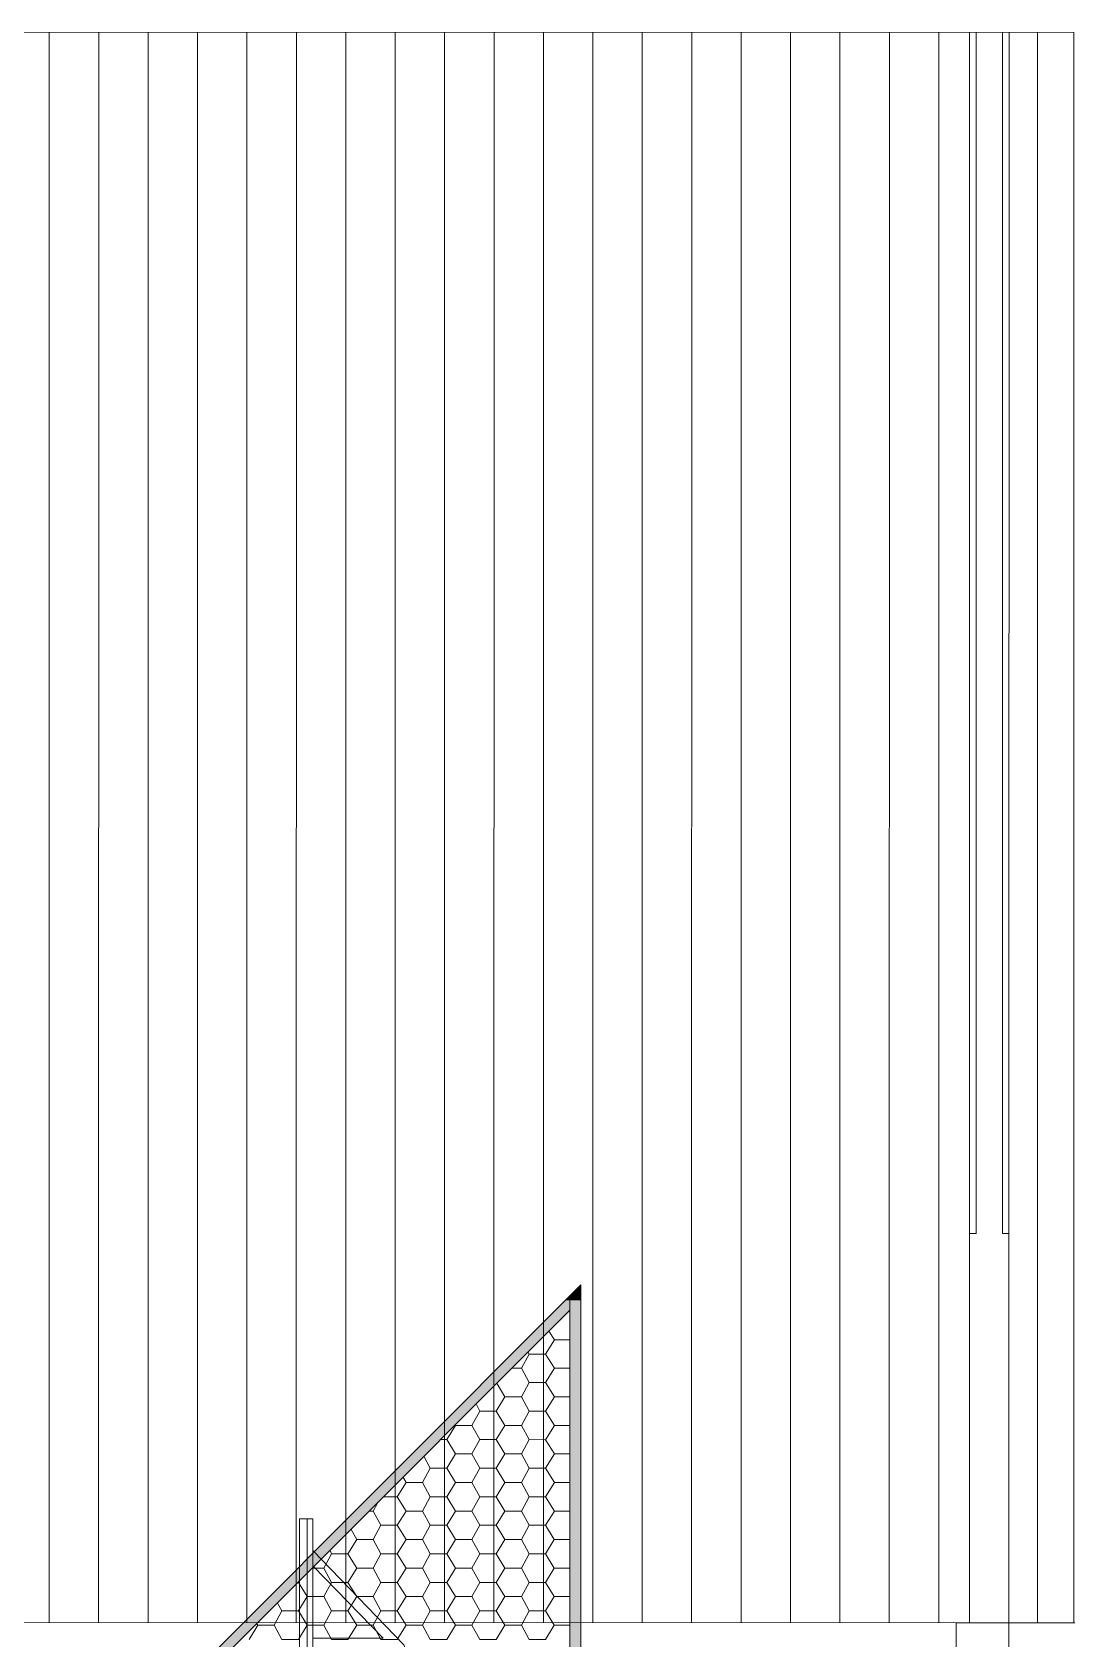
# Model space of a CAD drawing. Extents: x 3377 to 3790, y 1673 to 1846.
# Drawn here: x 3537.31 to 3541.33, y 1765.23 to 1771.43 of the extents above; entities that cross this region are included whole.
import ezdxf

# ---------------------------------------------------------------- set-up
doc = ezdxf.new("R2010")
doc.units = 0
doc.header["$LTSCALE"] = 2
for name, color, linetype, true_color in [('PDF7_0', 7, 'Continuous', 0xc6c6c6), ('PDF7_04-DETALHE', 7, 'Continuous', 0xc6c6c6), ('PDF7_13-CORTE', 7, 'Continuous', 0xe3e3e3), ('PDF7_19-COBERTA', 7, 'Continuous', 0xb8b8b8)]:
    doc.layers.add(name, color=color, linetype=linetype, true_color=true_color)
for name, color, linetype in [('PDF7_08-COTAS', 7, 'Continuous'), ('PDF7_15-CONT. FACHADA', 7, 'Continuous'), ('PDF7_cor 1', 7, 'Continuous')]:
    doc.layers.add(name, color=color, linetype=linetype)

msp = doc.modelspace()

# ---------------------------------------------------------------- linework, layer by layer
at = {"layer": 'PDF7_0', "color": 7, "lineweight": 0}
for points in [[(3539.3861, 1766.5554), (3539.4285, 1766.5977), (3539.4282, 1762.3958), (3539.3859, 1762.3958)], [(3539.3861, 1766.5554), (3539.3861, 1766.5004), (3537.3845, 1764.4948), (3537.3295, 1764.4948)]]:
    msp.add_lwpolyline(points, close=True, dxfattribs=at)
at = {"layer": 'PDF7_0', "lineweight": 0}
for points in [[(3539.3819, 1766.4961), (3539.3861, 1766.4961)], [(3539.3057, 1766.42), (3539.3269, 1766.3861), (3539.3861, 1766.3861)], [(3539.2253, 1766.3396), (3539.2296, 1766.3311), (3539.293, 1766.3311), (3539.3269, 1766.3861)], [(3539.1999, 1766.2761), (3539.2296, 1766.3311)], [(3539.293, 1766.3311), (3539.3269, 1766.2761), (3539.3861, 1766.2761)], [(3539.1661, 1766.2761), (3539.1999, 1766.2761), (3539.2296, 1766.2211), (3539.293, 1766.2211), (3539.3269, 1766.2761)], [(3539.0264, 1766.1365), (3539.0391, 1766.1111), (3539.1026, 1766.1111), (3539.1365, 1766.1661)], [(3539.1068, 1766.2169), (3539.1365, 1766.1661), (3539.1999, 1766.1661), (3539.2296, 1766.2211)], [(3539.1999, 1766.1661), (3539.2296, 1766.1111), (3539.293, 1766.1111), (3539.3269, 1766.1661)], [(3539.293, 1766.2211), (3539.3269, 1766.1661), (3539.3861, 1766.1661)], [(3539.0095, 1766.0561), (3539.0391, 1766.1111)], [(3539.1026, 1766.1111), (3539.1365, 1766.0561), (3539.1999, 1766.0561), (3539.2296, 1766.1111)], [(3539.293, 1766.1111), (3539.3269, 1766.0561), (3539.3861, 1766.056)], [(3538.9122, 1766.0011), (3538.946, 1766.0561), (3539.0095, 1766.0561), (3539.0391, 1766.0011), (3539.1026, 1766.0011), (3539.1365, 1766.0561)], [(3538.946, 1766.0561), (3538.946, 1766.0561)], [(3539.1999, 1766.0561), (3539.2295, 1766.0011), (3539.293, 1766.001), (3539.3269, 1766.0561)], [(3538.891, 1766.0011), (3538.9122, 1766.0011), (3538.946, 1765.9461), (3539.0095, 1765.9461), (3539.0391, 1766.0011)], [(3539.1026, 1766.0011), (3539.1364, 1765.946), (3539.1999, 1765.946), (3539.2295, 1766.0011)], [(3539.293, 1766.001), (3539.3269, 1765.946), (3539.3861, 1765.946)], [(3538.8233, 1765.9376), (3538.8487, 1765.8911), (3538.9122, 1765.8911), (3538.946, 1765.9461)], [(3539.0095, 1765.9461), (3539.0391, 1765.891), (3539.1026, 1765.891), (3539.1364, 1765.946)], [(3539.1999, 1765.946), (3539.2295, 1765.891), (3539.293, 1765.891), (3539.3269, 1765.946)], [(3538.7429, 1765.8572), (3538.7556, 1765.8361), (3538.8191, 1765.8361), (3538.8487, 1765.8911)], [(3538.9122, 1765.8911), (3538.946, 1765.836), (3539.0095, 1765.836), (3539.0391, 1765.891)], [(3539.1026, 1765.891), (3539.1364, 1765.836), (3539.1999, 1765.836), (3539.2295, 1765.891)], [(3539.293, 1765.891), (3539.3269, 1765.836), (3539.3861, 1765.836)], [(3538.7218, 1765.781), (3538.7556, 1765.8361)], [(3538.8191, 1765.8361), (3538.8487, 1765.781), (3538.9122, 1765.781), (3538.946, 1765.836)], [(3539.0095, 1765.836), (3539.0391, 1765.781), (3539.1026, 1765.781), (3539.1364, 1765.836)], [(3539.1999, 1765.836), (3539.2295, 1765.781), (3539.293, 1765.781), (3539.3269, 1765.836)], [(3538.6287, 1765.726), (3538.6456, 1765.7557)], [(3538.671, 1765.7811), (3538.7218, 1765.781), (3538.7556, 1765.726), (3538.8191, 1765.726), (3538.8487, 1765.781)], [(3538.9122, 1765.781), (3538.946, 1765.726), (3539.0095, 1765.726), (3539.0391, 1765.781)], [(3539.1026, 1765.781), (3539.1364, 1765.726), (3539.1999, 1765.726), (3539.2295, 1765.781)], [(3539.293, 1765.781), (3539.3269, 1765.726), (3539.3861, 1765.726)], [(3538.544, 1765.6541), (3538.5652, 1765.616), (3538.6286, 1765.616), (3538.6583, 1765.671)], [(3538.616, 1765.726), (3538.6287, 1765.726), (3538.6583, 1765.671), (3538.7217, 1765.671), (3538.7556, 1765.726)], [(3538.7217, 1765.671), (3538.7556, 1765.616), (3538.8191, 1765.616), (3538.8487, 1765.671)], [(3538.8191, 1765.726), (3538.8487, 1765.671), (3538.9122, 1765.671), (3538.946, 1765.726)], [(3538.9122, 1765.671), (3538.946, 1765.616), (3539.0095, 1765.616), (3539.0391, 1765.671)], [(3539.0095, 1765.726), (3539.0391, 1765.671), (3539.1026, 1765.671), (3539.1364, 1765.726)], [(3539.1026, 1765.671), (3539.1364, 1765.616), (3539.1999, 1765.616), (3539.2295, 1765.671)], [(3539.1999, 1765.726), (3539.2295, 1765.671), (3539.293, 1765.671), (3539.3269, 1765.726)], [(3539.293, 1765.671), (3539.3268, 1765.616), (3539.3861, 1765.616)], [(3538.4636, 1765.5737), (3538.4678, 1765.561), (3538.5313, 1765.561), (3538.5652, 1765.616)], [(3538.6286, 1765.616), (3538.6583, 1765.561), (3538.7217, 1765.561), (3538.7556, 1765.616)], [(3538.8191, 1765.616), (3538.8487, 1765.561), (3538.9122, 1765.561), (3538.946, 1765.616)], [(3539.0095, 1765.616), (3539.0391, 1765.561), (3539.1026, 1765.561), (3539.1364, 1765.616)], [(3539.1999, 1765.616), (3539.2295, 1765.561), (3539.293, 1765.561), (3539.3268, 1765.616)], [(3538.4382, 1765.506), (3538.4678, 1765.561)], [(3538.5313, 1765.561), (3538.5652, 1765.506), (3538.6286, 1765.506), (3538.6583, 1765.561)], [(3538.7217, 1765.561), (3538.7556, 1765.506), (3538.8191, 1765.506), (3538.8487, 1765.561)], [(3538.9122, 1765.561), (3538.946, 1765.506), (3539.0095, 1765.506), (3539.0391, 1765.561)], [(3539.1026, 1765.561), (3539.1364, 1765.506), (3539.1999, 1765.506), (3539.2295, 1765.561)], [(3539.293, 1765.561), (3539.3268, 1765.506), (3539.3861, 1765.506)], [(3538.3959, 1765.506), (3538.4382, 1765.506), (3538.4678, 1765.451), (3538.5313, 1765.451), (3538.5652, 1765.506)], [(3538.6286, 1765.506), (3538.6583, 1765.451), (3538.7217, 1765.451), (3538.7556, 1765.506)], [(3538.8191, 1765.506), (3538.8487, 1765.451), (3538.9121, 1765.451), (3538.946, 1765.506)], [(3539.0095, 1765.506), (3539.0391, 1765.451), (3539.1026, 1765.451), (3539.1364, 1765.506)], [(3539.1999, 1765.506), (3539.2295, 1765.451), (3539.293, 1765.451), (3539.3268, 1765.506)], [(3538.3451, 1765.4552), (3538.3409, 1765.451), (3538.3747, 1765.396), (3538.4382, 1765.396), (3538.4678, 1765.451)], [(3538.3409, 1765.451), (3538.3409, 1765.451)], [(3538.5313, 1765.451), (3538.5652, 1765.396), (3538.6286, 1765.396), (3538.6583, 1765.451)], [(3538.7217, 1765.451), (3538.7556, 1765.396), (3538.819, 1765.396), (3538.8487, 1765.451)], [(3538.9121, 1765.451), (3538.946, 1765.396), (3539.0095, 1765.396), (3539.0391, 1765.451)], [(3539.1026, 1765.451), (3539.1364, 1765.396), (3539.1999, 1765.3959), (3539.2295, 1765.451)], [(3539.293, 1765.451), (3539.3268, 1765.3959), (3539.3861, 1765.3959)], [(3538.2605, 1765.3706), (3538.2774, 1765.341), (3538.3409, 1765.341), (3538.3747, 1765.396)], [(3538.4382, 1765.396), (3538.4678, 1765.341), (3538.5313, 1765.341), (3538.5652, 1765.396)], [(3538.6286, 1765.396), (3538.6582, 1765.341), (3538.7217, 1765.341), (3538.7556, 1765.396)], [(3538.819, 1765.396), (3538.8487, 1765.341), (3538.9121, 1765.341), (3538.946, 1765.396)], [(3539.0095, 1765.396), (3539.0391, 1765.341), (3539.1026, 1765.3409), (3539.1364, 1765.396)], [(3539.1999, 1765.3959), (3539.2295, 1765.3409), (3539.293, 1765.3409), (3539.3268, 1765.3959)], [(3538.1801, 1765.2902), (3538.1843, 1765.286), (3538.2478, 1765.286), (3538.2774, 1765.341)], [(3538.3409, 1765.341), (3538.3747, 1765.286), (3538.4382, 1765.286), (3538.4678, 1765.341)], [(3538.5313, 1765.341), (3538.5652, 1765.286), (3538.6286, 1765.286), (3538.6582, 1765.341)], [(3538.7217, 1765.341), (3538.7556, 1765.286), (3538.819, 1765.286), (3538.8487, 1765.341)], [(3538.9121, 1765.341), (3538.946, 1765.2859), (3539.0095, 1765.2859), (3539.0391, 1765.341)], [(3539.1026, 1765.3409), (3539.1364, 1765.2859), (3539.1999, 1765.2859), (3539.2295, 1765.3409)], [(3539.293, 1765.3409), (3539.3268, 1765.2859), (3539.3861, 1765.2859)], [(3538.1505, 1765.231), (3538.1843, 1765.286)], [(3538.2478, 1765.286), (3538.2774, 1765.231), (3538.3409, 1765.231), (3538.3747, 1765.286)], [(3538.4382, 1765.286), (3538.4678, 1765.231), (3538.5313, 1765.231), (3538.5652, 1765.286)], [(3538.6286, 1765.286), (3538.6582, 1765.231), (3538.7217, 1765.231), (3538.7556, 1765.286)], [(3538.819, 1765.286), (3538.8487, 1765.2309), (3538.9121, 1765.2309), (3538.946, 1765.2859)], [(3539.0095, 1765.2859), (3539.0391, 1765.2309), (3539.1025, 1765.2309), (3539.1364, 1765.2859)], [(3539.1999, 1765.2859), (3539.2295, 1765.2309), (3539.293, 1765.2309), (3539.3268, 1765.2859)]]:
    msp.add_lwpolyline(points, dxfattribs=at)
at = {"layer": 'PDF7_0', "color": 9, "true_color": 0xc1c1c1, "transparency": 33554559}
for points in [[(3539.4285, 1766.5977), (3539.4285, 1766.5384), (3539.3692, 1766.5384)], [(3539.4285, 1766.5977), (3539.4285, 1766.5554), (3539.3861, 1766.5554)], [(3539.3692, 1766.5384), (3537.3845, 1764.4948), (3537.3295, 1764.4948)], [(3539.4285, 1766.5384), (3539.3692, 1766.5384), (3537.3845, 1764.4948)], [(3539.3861, 1766.5554), (3539.4282, 1762.3958), (3539.3859, 1762.3958)], [(3539.4285, 1766.5554), (3539.3861, 1766.5554), (3539.4282, 1762.3958)]]:
    msp.add_solid(points, dxfattribs=at)
at = {"layer": 'PDF7_04-DETALHE', "lineweight": 0}
msp.add_lwpolyline([(3540.9263, 1765.2943), (3513.9844, 1765.2961)], dxfattribs=at)
at = {"layer": 'PDF7_08-COTAS', "lineweight": 0}
for points in [[(3540.9267, 1771.4257), (3540.9264, 1766.7965)], [(3541.0791, 1771.4257), (3541.0788, 1766.7964)], [(3541.3287, 1771.4257), (3541.3283, 1765.2943)], [(3541.0787, 1765.2943), (3541.3325, 1765.2943)]]:
    msp.add_lwpolyline(points, dxfattribs=at)
at = {"layer": 'PDF7_13-CORTE', "color": 7, "lineweight": 0}
for points in [[(3540.9263, 1765.2943), (3540.9264, 1766.7965), (3540.9518, 1766.7965), (3540.9521, 1771.4257)], [(3541.0786, 1764.5241), (3541.0787, 1765.2646), (3541.0787, 1765.3958), (3541.0788, 1766.7964), (3541.0534, 1766.7964), (3541.0537, 1771.4257)]]:
    msp.add_lwpolyline(points, dxfattribs=at)
msp.add_lwpolyline([(3540.8755, 1764.8965), (3541.0786, 1764.8965), (3541.0787, 1765.2943), (3540.8755, 1765.2943)], close=True, dxfattribs=at)
at = {"layer": 'PDF7_15-CONT. FACHADA', "lineweight": 0}
msp.add_lwpolyline([(3541.3287, 1771.4257), (3513.5828, 1771.4275)], dxfattribs=at)
at = {"layer": 'PDF7_19-COBERTA', "lineweight": 0}
for points in [[(3537.3803, 1765.2945), (3537.3807, 1771.4259)], [(3537.5708, 1765.2945), (3537.5712, 1771.4259)], [(3537.7612, 1765.2945), (3537.7616, 1771.4259)], [(3537.9516, 1765.2945), (3537.952, 1771.4259)], [(3538.142, 1765.2945), (3538.1424, 1771.4259)], [(3538.3324, 1765.2945), (3538.3328, 1771.4259)], [(3538.5228, 1765.2944), (3538.5232, 1771.4259)], [(3538.7133, 1765.2944), (3538.7137, 1771.4259)], [(3538.9037, 1765.2944), (3538.9041, 1771.4258)], [(3539.0941, 1765.2944), (3539.0945, 1771.4258)], [(3539.2845, 1765.2944), (3539.2849, 1771.4258)], [(3539.4749, 1765.2944), (3539.4753, 1771.4258)], [(3539.6653, 1765.2944), (3539.6658, 1771.4258)], [(3539.8558, 1765.2944), (3539.8562, 1771.4258)], [(3540.0462, 1765.2943), (3540.0466, 1771.4258)], [(3540.2366, 1765.2943), (3540.237, 1771.4258)], [(3540.427, 1765.2943), (3540.4274, 1771.4257)], [(3540.6174, 1765.2943), (3540.6178, 1771.4257)], [(3540.8078, 1765.2943), (3540.8083, 1771.4257)], [(3541.1887, 1765.2943), (3541.1891, 1771.4257)]]:
    msp.add_lwpolyline(points, dxfattribs=at)
at = {"layer": 'PDF7_cor 1', "lineweight": 0}
msp.add_lwpolyline([(3538.3959, 1765.6964), (3538.3959, 1764.8967), (3538.3451, 1764.8967), (3538.3451, 1765.6964)], close=True, dxfattribs=at)
for points in [[(3538.3747, 1764.8967), (3538.3748, 1765.6964)], [(3539.0644, 1764.3719), (3538.7471, 1765.2098), (3538.3959, 1765.5737)], [(3538.3959, 1765.2352), (3538.6667, 1765.2352), (3538.3959, 1765.5145)]]:
    msp.add_lwpolyline(points, dxfattribs=at)

doc.saveas('drawing.dxf')
